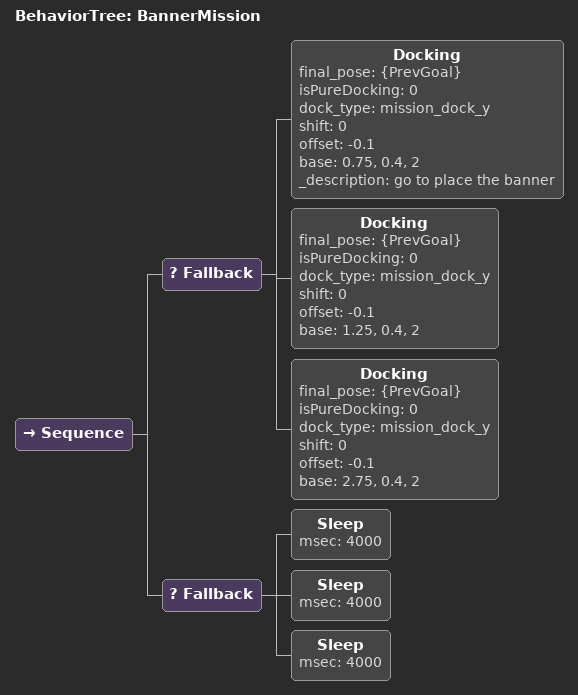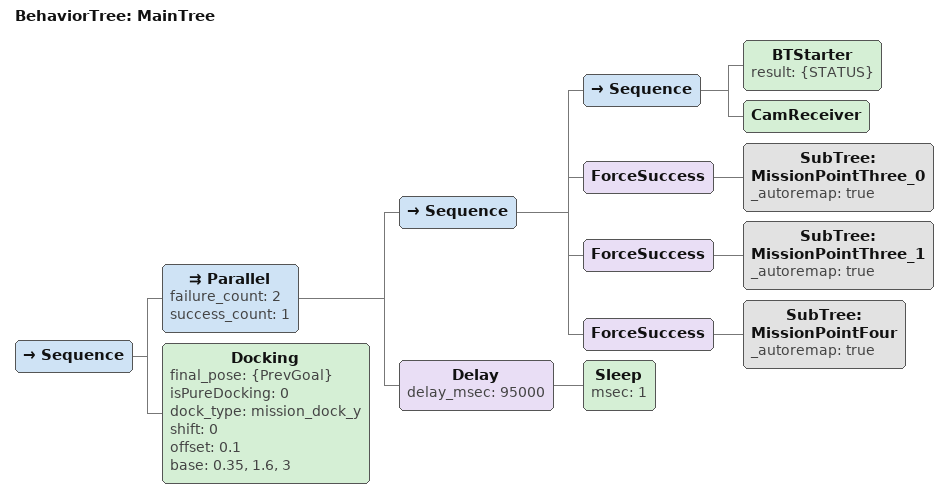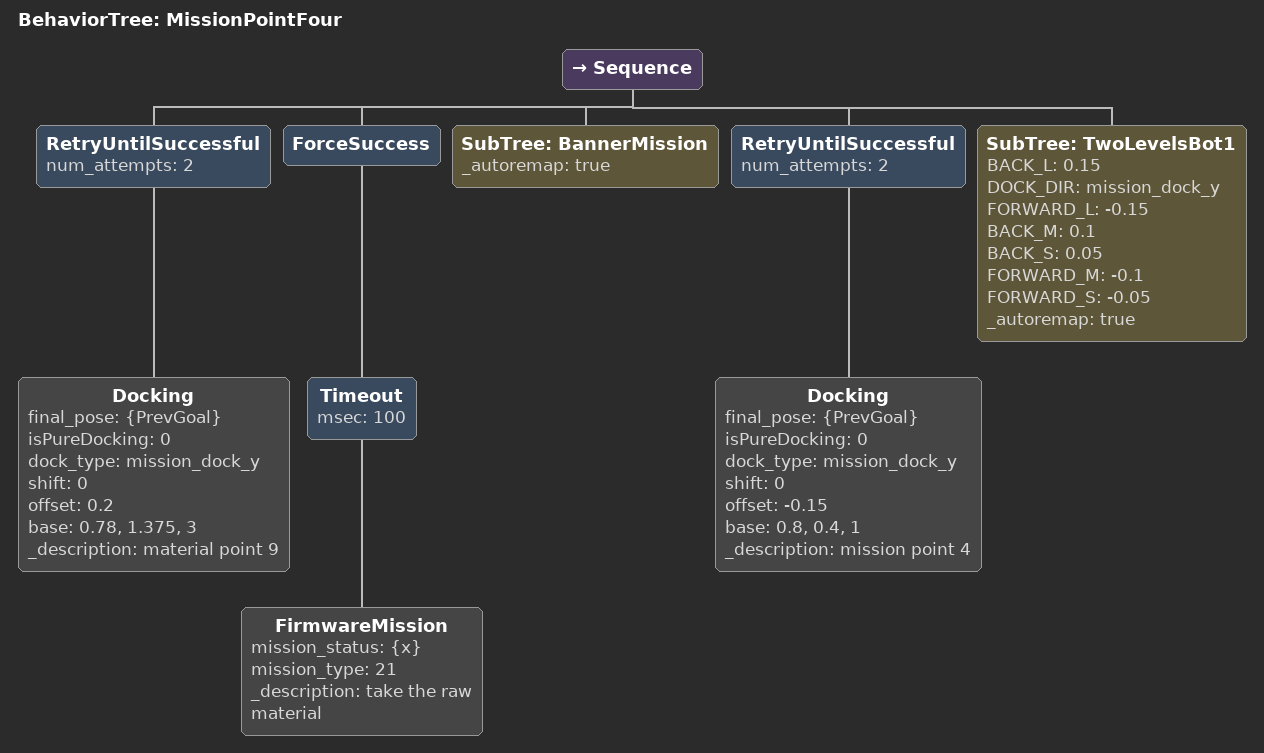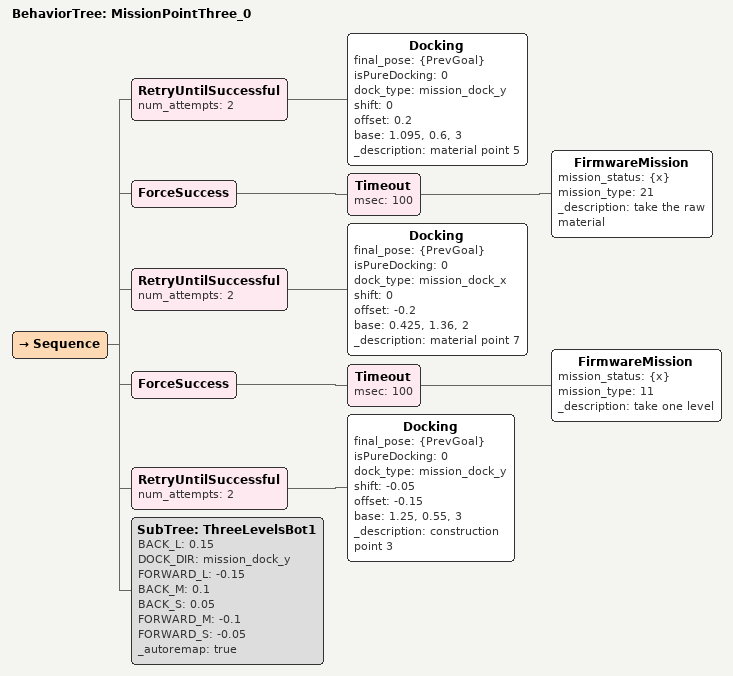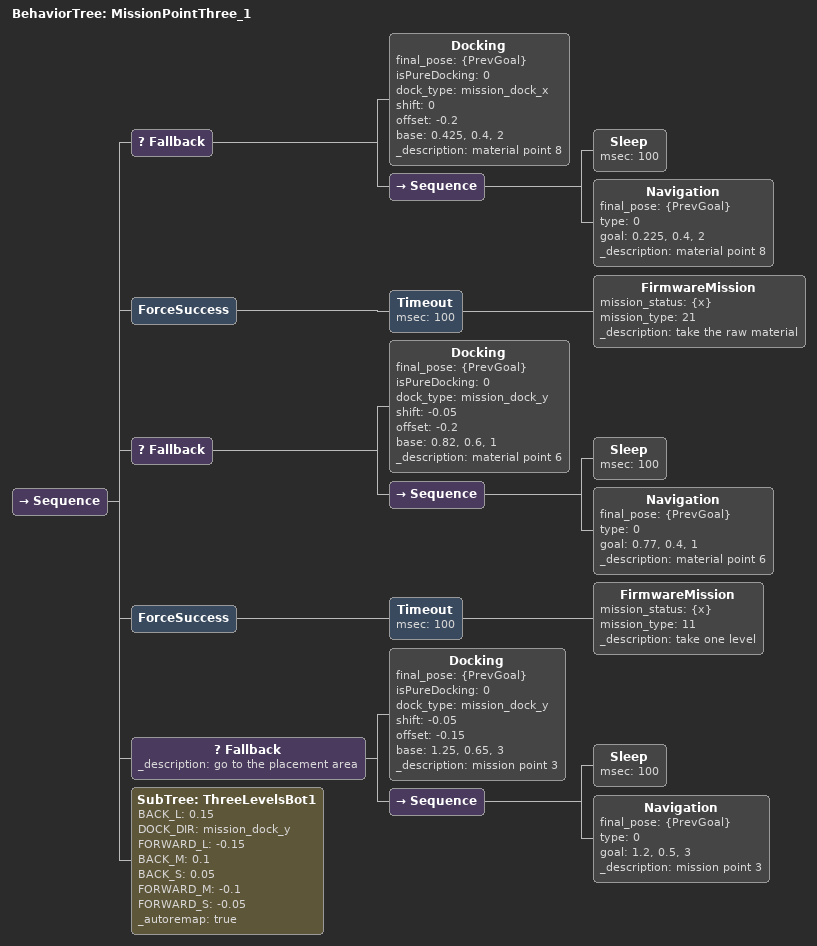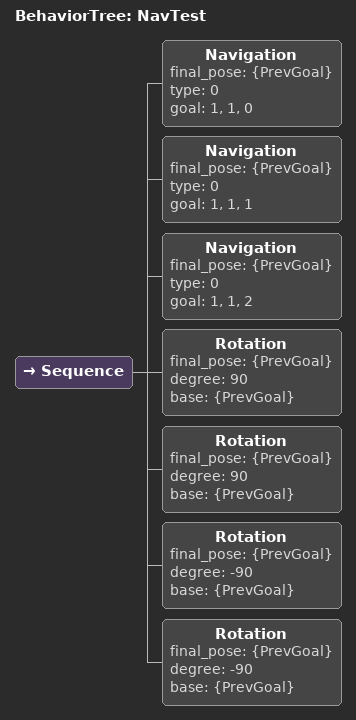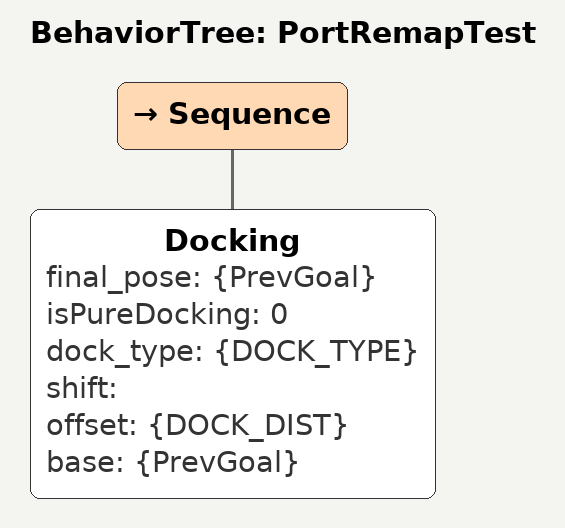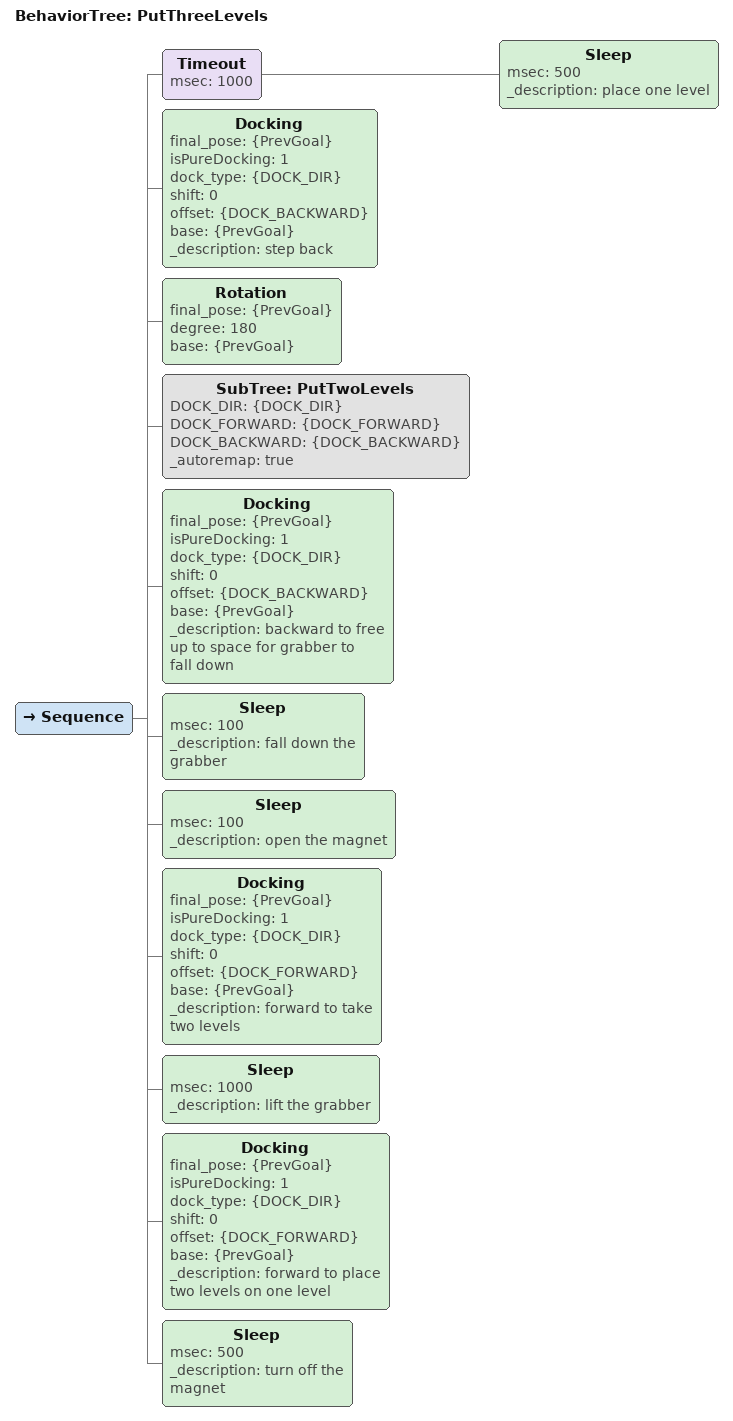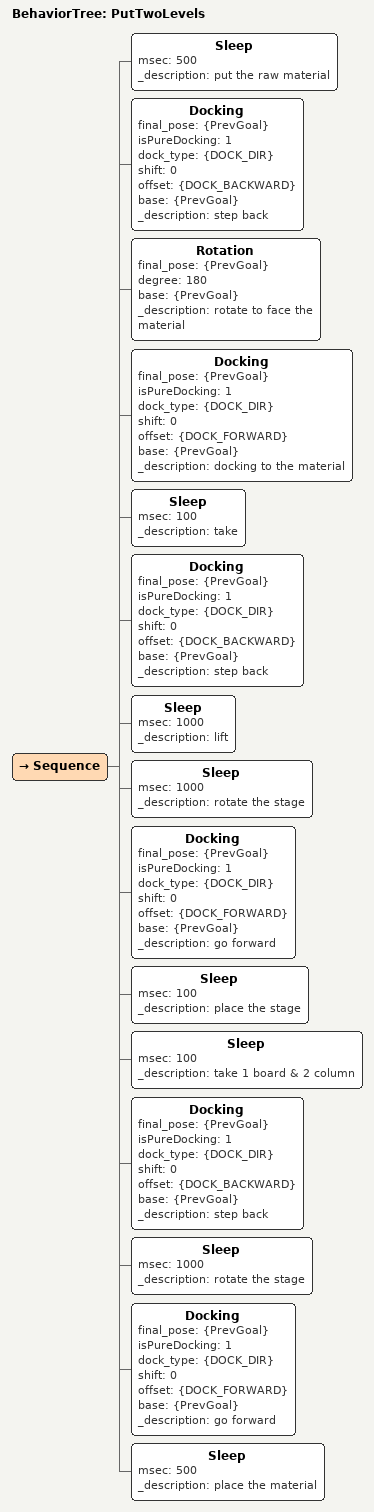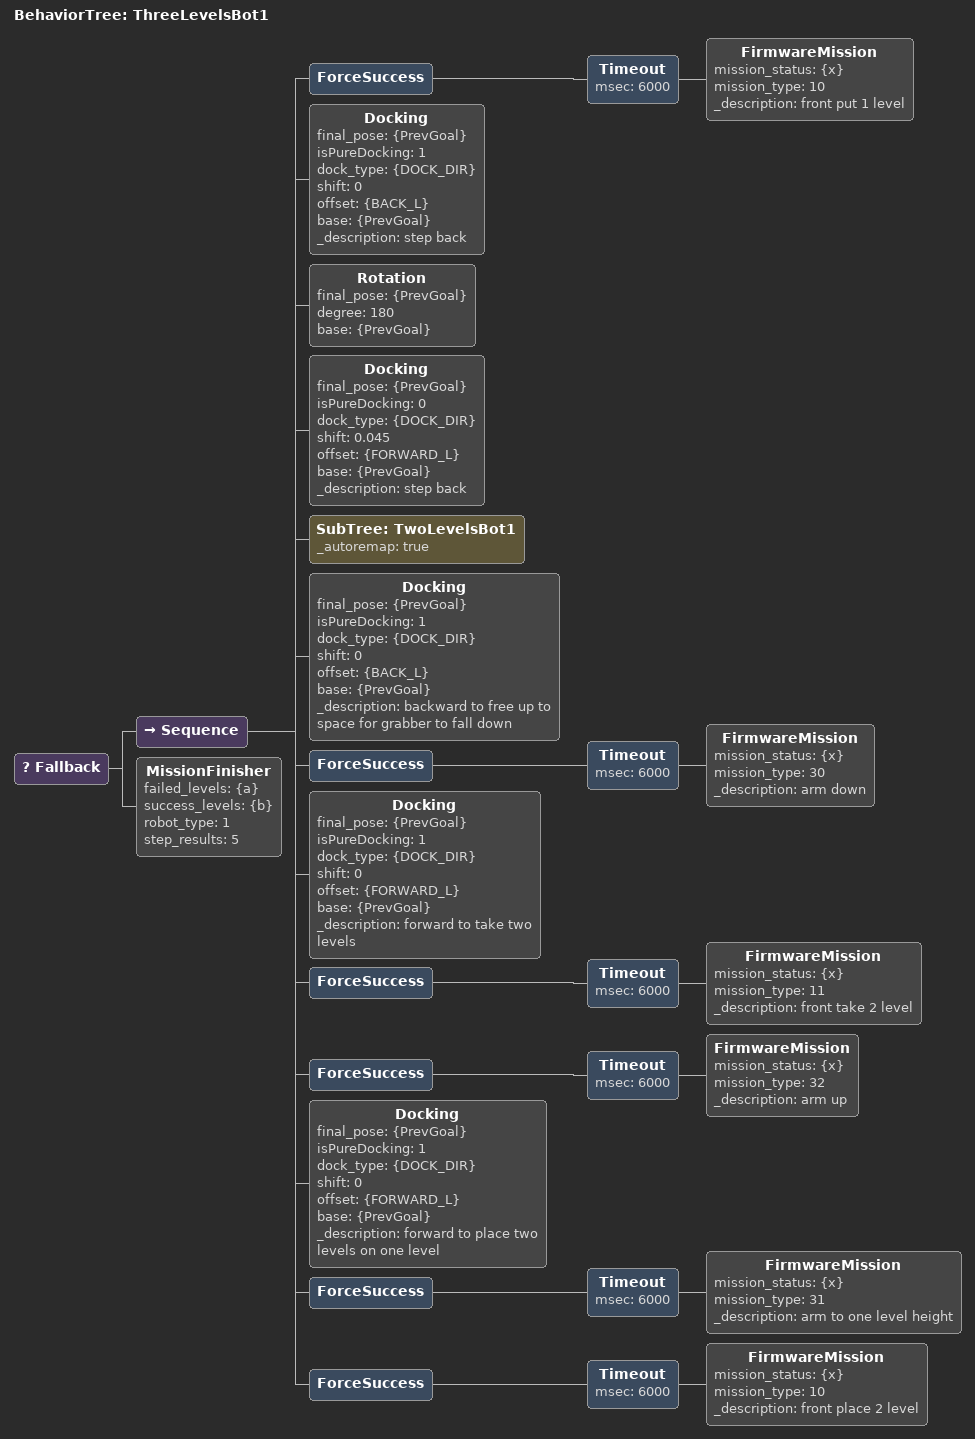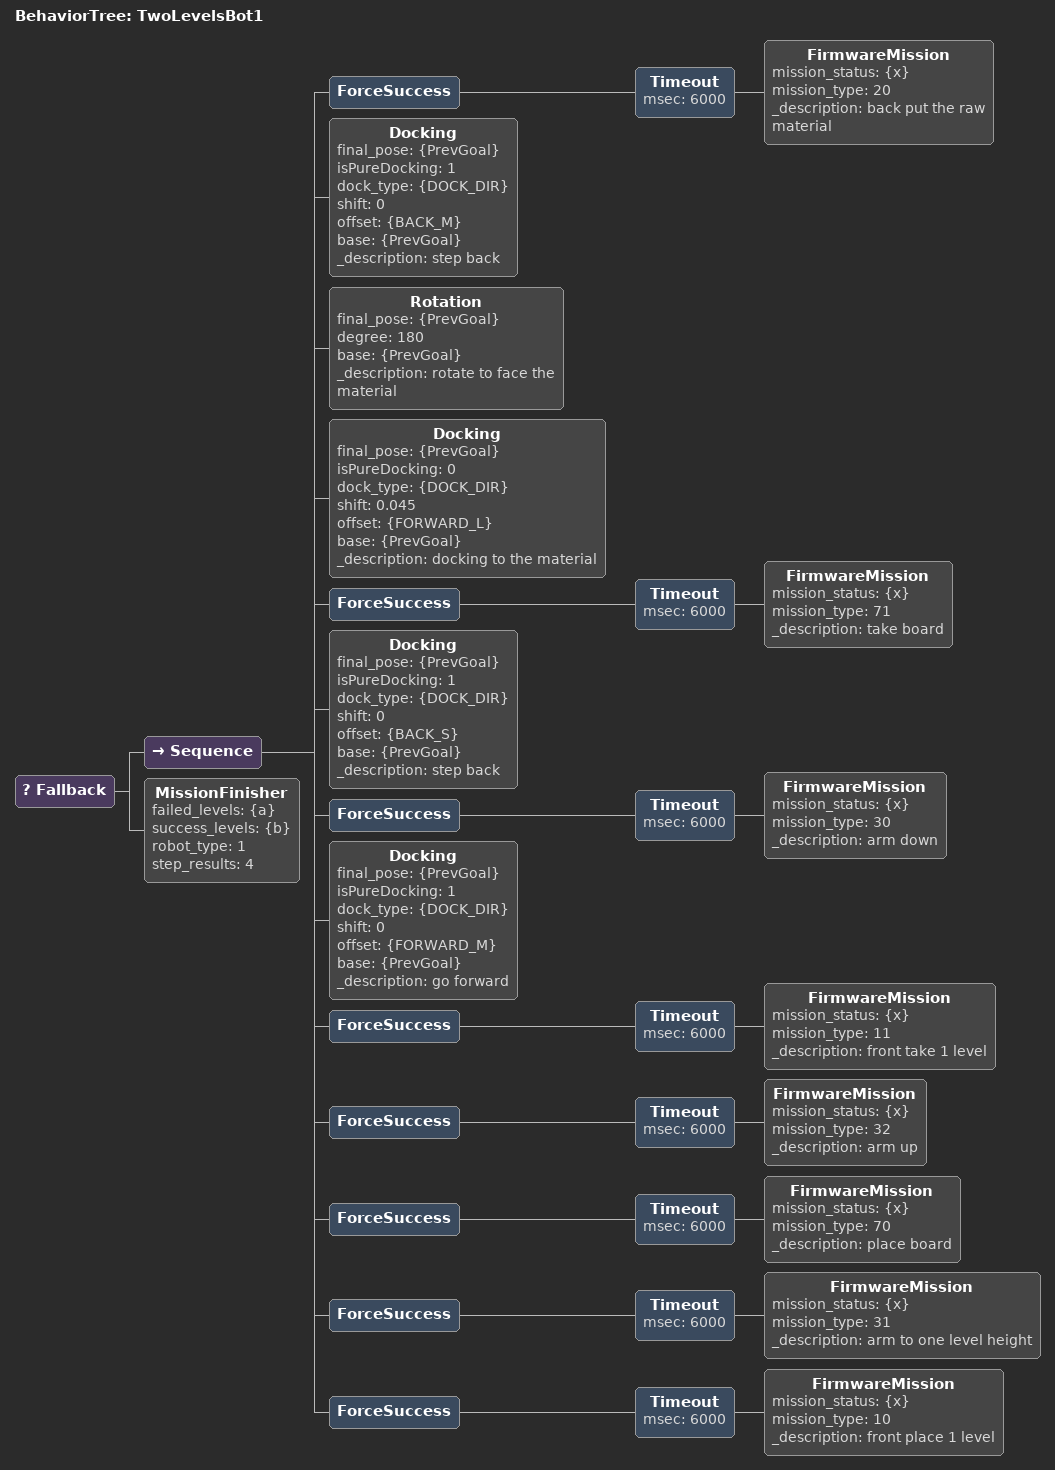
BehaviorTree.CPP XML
<?xml version="1.0" encoding="UTF-8"?>
<root BTCPP_format="4">
  <BehaviorTree ID="BannerMission">
    <Sequence>
      <Fallback>
        <Docking final_pose="{PrevGoal}"
                 isPureDocking="0"
                 dock_type="mission_dock_y"
                 shift="0"
                 offset="-0.1"
                 base="0.75, 0.4, 2"
                 _description="go to place the banner"/>
        <Docking final_pose="{PrevGoal}"
                 isPureDocking="0"
                 dock_type="mission_dock_y"
                 shift="0"
                 offset="-0.1"
                 base="1.25, 0.4, 2"/>
        <Docking final_pose="{PrevGoal}"
                 isPureDocking="0"
                 dock_type="mission_dock_y"
                 shift="0"
                 offset="-0.1"
                 base="2.75, 0.4, 2"/>
      </Fallback>
      <Fallback>
        <Sleep msec="4000"/>
        <Sleep msec="4000"/>
        <Sleep msec="4000"/>
      </Fallback>
    </Sequence>
  </BehaviorTree>

  <BehaviorTree ID="MainTree">
    <Sequence>
      <Parallel failure_count="2"
                success_count="1">
        <Sequence>
          <Sequence>
            <BTStarter result="{STATUS}"/>
            <CamReceiver/>
          </Sequence>
          <ForceSuccess>
            <SubTree ID="MissionPointThree_0"
                     _autoremap="true"/>
          </ForceSuccess>
          <ForceSuccess>
            <SubTree ID="MissionPointThree_1"
                     _autoremap="true"/>
          </ForceSuccess>
          <ForceSuccess>
            <SubTree ID="MissionPointFour"
                     _autoremap="true"/>
          </ForceSuccess>
        </Sequence>
        <Delay delay_msec="95000">
          <Sleep msec="1"/>
        </Delay>
      </Parallel>
      <Docking final_pose="{PrevGoal}"
               isPureDocking="0"
               dock_type="mission_dock_y"
               shift="0"
               offset="0.1"
               base="0.35, 1.6, 3"/>
    </Sequence>
  </BehaviorTree>

  <BehaviorTree ID="MissionPointFour">
    <Sequence>
      <RetryUntilSuccessful num_attempts="2">
        <Docking final_pose="{PrevGoal}"
                 isPureDocking="0"
                 dock_type="mission_dock_y"
                 shift="0"
                 offset="0.2"
                 base="0.78, 1.375, 3"
                 _description="material point 9"/>
      </RetryUntilSuccessful>
      <ForceSuccess>
        <Timeout msec="100">
          <FirmwareMission mission_status="{x}"
                           mission_type="21"
                           _description="take the raw material"/>
        </Timeout>
      </ForceSuccess>
      <SubTree ID="BannerMission"
               _autoremap="true"/>
      <RetryUntilSuccessful num_attempts="2">
        <Docking final_pose="{PrevGoal}"
                 isPureDocking="0"
                 dock_type="mission_dock_y"
                 shift="0"
                 offset="-0.15"
                 base="0.8, 0.4, 1"
                 _description="mission point 4"/>
      </RetryUntilSuccessful>
      <SubTree ID="TwoLevelsBot1"
               BACK_L="0.15"
               DOCK_DIR="mission_dock_y"
               FORWARD_L="-0.15"
               BACK_M="0.1"
               BACK_S="0.05"
               FORWARD_M="-0.1"
               FORWARD_S="-0.05"
               _autoremap="true"/>
    </Sequence>
  </BehaviorTree>

  <BehaviorTree ID="MissionPointThree_0">
    <Sequence>
      <RetryUntilSuccessful num_attempts="2">
        <Docking final_pose="{PrevGoal}"
                 isPureDocking="0"
                 dock_type="mission_dock_y"
                 shift="0"
                 offset="0.2"
                 base="1.095, 0.6, 3"
                 _description="material point 5"/>
      </RetryUntilSuccessful>
      <ForceSuccess>
        <Timeout msec="100">
          <FirmwareMission mission_status="{x}"
                           mission_type="21"
                           _description="take the raw material"/>
        </Timeout>
      </ForceSuccess>
      <RetryUntilSuccessful num_attempts="2">
        <Docking final_pose="{PrevGoal}"
                 isPureDocking="0"
                 dock_type="mission_dock_x"
                 shift="0"
                 offset="-0.2"
                 base="0.425, 1.36, 2"
                 _description="material point 7"/>
      </RetryUntilSuccessful>
      <ForceSuccess>
        <Timeout msec="100">
          <FirmwareMission mission_status="{x}"
                           mission_type="11"
                           _description="take one level"/>
        </Timeout>
      </ForceSuccess>
      <RetryUntilSuccessful num_attempts="2">
        <Docking final_pose="{PrevGoal}"
                 isPureDocking="0"
                 dock_type="mission_dock_y"
                 shift="-0.05"
                 offset="-0.15"
                 base="1.25, 0.55, 3"
                 _description="construction point 3"/>
      </RetryUntilSuccessful>
      <SubTree ID="ThreeLevelsBot1"
               BACK_L="0.15"
               DOCK_DIR="mission_dock_y"
               FORWARD_L="-0.15"
               BACK_M="0.1"
               BACK_S="0.05"
               FORWARD_M="-0.1"
               FORWARD_S="-0.05"
               _autoremap="true"/>
    </Sequence>
  </BehaviorTree>

  <BehaviorTree ID="MissionPointThree_1">
    <Sequence>
      <Fallback>
        <Docking final_pose="{PrevGoal}"
                 isPureDocking="0"
                 dock_type="mission_dock_x"
                 shift="0"
                 offset="-0.2"
                 base="0.425, 0.4, 2"
                 _description="material point 8"/>
        <Sequence>
          <Sleep msec="100"/>
          <Navigation final_pose="{PrevGoal}"
                      type="0"
                      goal="0.225, 0.4, 2"
                      _description="material point 8"/>
        </Sequence>
      </Fallback>
      <ForceSuccess>
        <Timeout msec="100">
          <FirmwareMission mission_status="{x}"
                           mission_type="21"
                           _description="take the raw material"/>
        </Timeout>
      </ForceSuccess>
      <Fallback>
        <Docking final_pose="{PrevGoal}"
                 isPureDocking="0"
                 dock_type="mission_dock_y"
                 shift="-0.05"
                 offset="-0.2"
                 base="0.82, 0.6, 1"
                 _description="material point 6"/>
        <Sequence>
          <Sleep msec="100"/>
          <Navigation final_pose="{PrevGoal}"
                      type="0"
                      goal="0.77, 0.4, 1"
                      _description="material point 6"/>
        </Sequence>
      </Fallback>
      <ForceSuccess>
        <Timeout msec="100">
          <FirmwareMission mission_status="{x}"
                           mission_type="11"
                           _description="take one level"/>
        </Timeout>
      </ForceSuccess>
      <Fallback _description="go to the placement area">
        <Docking final_pose="{PrevGoal}"
                 isPureDocking="0"
                 dock_type="mission_dock_y"
                 shift="-0.05"
                 offset="-0.15"
                 base="1.25, 0.65, 3"
                 _description="mission point 3"/>
        <Sequence>
          <Sleep msec="100"/>
          <Navigation final_pose="{PrevGoal}"
                      type="0"
                      goal="1.2, 0.5, 3"
                      _description="mission point 3"/>
        </Sequence>
      </Fallback>
      <SubTree ID="ThreeLevelsBot1"
               BACK_L="0.15"
               DOCK_DIR="mission_dock_y"
               FORWARD_L="-0.15"
               BACK_M="0.1"
               BACK_S="0.05"
               FORWARD_M="-0.1"
               FORWARD_S="-0.05"
               _autoremap="true"/>
    </Sequence>
  </BehaviorTree>

  <BehaviorTree ID="NavTest">
    <Sequence>
      <Navigation final_pose="{PrevGoal}"
                  type="0"
                  goal="1, 1, 0"/>
      <Navigation final_pose="{PrevGoal}"
                  type="0"
                  goal="1, 1, 1"/>
      <Navigation final_pose="{PrevGoal}"
                  type="0"
                  goal="1, 1, 2"/>
      <Rotation final_pose="{PrevGoal}"
                degree="90"
                base="{PrevGoal}"/>
      <Rotation final_pose="{PrevGoal}"
                degree="90"
                base="{PrevGoal}"/>
      <Rotation final_pose="{PrevGoal}"
                degree="-90"
                base="{PrevGoal}"/>
      <Rotation final_pose="{PrevGoal}"
                degree="-90"
                base="{PrevGoal}"/>
    </Sequence>
  </BehaviorTree>

  <BehaviorTree ID="PortRemapTest">
    <Sequence>
      <Docking final_pose="{PrevGoal}"
               isPureDocking="0"
               dock_type="{DOCK_TYPE}"
               shift=""
               offset="{DOCK_DIST}"
               base="{PrevGoal}"/>
    </Sequence>
  </BehaviorTree>

  <BehaviorTree ID="PutThreeLevels">
    <Sequence>
      <Timeout msec="1000">
        <Sleep msec="500"
               _description="place one level"/>
      </Timeout>
      <Docking final_pose="{PrevGoal}"
               isPureDocking="1"
               dock_type="{DOCK_DIR}"
               shift="0"
               offset="{DOCK_BACKWARD}"
               base="{PrevGoal}"
               _description="step back"/>
      <Rotation final_pose="{PrevGoal}"
                degree="180"
                base="{PrevGoal}"/>
      <SubTree ID="PutTwoLevels"
               DOCK_DIR="{DOCK_DIR}"
               DOCK_FORWARD="{DOCK_FORWARD}"
               DOCK_BACKWARD="{DOCK_BACKWARD}"
               _autoremap="true"/>
      <Docking final_pose="{PrevGoal}"
               isPureDocking="1"
               dock_type="{DOCK_DIR}"
               shift="0"
               offset="{DOCK_BACKWARD}"
               base="{PrevGoal}"
               _description="backward to free up to space for grabber to fall down"/>
      <Sleep msec="100"
             _description="fall down the grabber"/>
      <Sleep msec="100"
             _description="open the magnet"/>
      <Docking final_pose="{PrevGoal}"
               isPureDocking="1"
               dock_type="{DOCK_DIR}"
               shift="0"
               offset="{DOCK_FORWARD}"
               base="{PrevGoal}"
               _description="forward to take two levels"/>
      <Sleep msec="1000"
             _description="lift the grabber"/>
      <Docking final_pose="{PrevGoal}"
               isPureDocking="1"
               dock_type="{DOCK_DIR}"
               shift="0"
               offset="{DOCK_FORWARD}"
               base="{PrevGoal}"
               _description="forward to place two levels on one level"/>
      <Sleep msec="500"
             _description="turn off the magnet"/>
    </Sequence>
  </BehaviorTree>

  <BehaviorTree ID="PutTwoLevels">
    <Sequence>
      <Sleep msec="500"
             _description="put the raw material"/>
      <Docking final_pose="{PrevGoal}"
               isPureDocking="1"
               dock_type="{DOCK_DIR}"
               shift="0"
               offset="{DOCK_BACKWARD}"
               base="{PrevGoal}"
               _description="step back"/>
      <Rotation final_pose="{PrevGoal}"
                degree="180"
                base="{PrevGoal}"
                _description="rotate to face the material"/>
      <Docking final_pose="{PrevGoal}"
               isPureDocking="1"
               dock_type="{DOCK_DIR}"
               shift="0"
               offset="{DOCK_FORWARD}"
               base="{PrevGoal}"
               _description="docking to the material"/>
      <Sleep msec="100"
             _description="take"/>
      <Docking final_pose="{PrevGoal}"
               isPureDocking="1"
               dock_type="{DOCK_DIR}"
               shift="0"
               offset="{DOCK_BACKWARD}"
               base="{PrevGoal}"
               _description="step back"/>
      <Sleep msec="1000"
             _description="lift"/>
      <Sleep msec="1000"
             _description="rotate the stage"/>
      <Docking final_pose="{PrevGoal}"
               isPureDocking="1"
               dock_type="{DOCK_DIR}"
               shift="0"
               offset="{DOCK_FORWARD}"
               base="{PrevGoal}"
               _description="go forward "/>
      <Sleep msec="100"
             _description="place the stage"/>
      <Sleep msec="100"
             _description="take 1 board &amp; 2 column"/>
      <Docking final_pose="{PrevGoal}"
               isPureDocking="1"
               dock_type="{DOCK_DIR}"
               shift="0"
               offset="{DOCK_BACKWARD}"
               base="{PrevGoal}"
               _description="step back"/>
      <Sleep msec="1000"
             _description="rotate the stage"/>
      <Docking final_pose="{PrevGoal}"
               isPureDocking="1"
               dock_type="{DOCK_DIR}"
               shift="0"
               offset="{DOCK_FORWARD}"
               base="{PrevGoal}"
               _description="go forward"/>
      <Sleep msec="500"
             _description="place the material"/>
    </Sequence>
  </BehaviorTree>

  <BehaviorTree ID="ThreeLevelsBot1">
    <Fallback>
      <Sequence>
        <ForceSuccess>
          <Timeout msec="6000">
            <FirmwareMission mission_status="{x}"
                             mission_type="10"
                             _description="front put 1 level"/>
          </Timeout>
        </ForceSuccess>
        <Docking final_pose="{PrevGoal}"
                 isPureDocking="1"
                 dock_type="{DOCK_DIR}"
                 shift="0"
                 offset="{BACK_L}"
                 base="{PrevGoal}"
                 _description="step back"/>
        <Rotation final_pose="{PrevGoal}"
                  degree="180"
                  base="{PrevGoal}"/>
        <Docking final_pose="{PrevGoal}"
                 isPureDocking="0"
                 dock_type="{DOCK_DIR}"
                 shift="0.045"
                 offset="{FORWARD_L}"
                 base="{PrevGoal}"
                 _description="step back"/>
        <SubTree ID="TwoLevelsBot1"
                 _autoremap="true"/>
        <Docking final_pose="{PrevGoal}"
                 isPureDocking="1"
                 dock_type="{DOCK_DIR}"
                 shift="0"
                 offset="{BACK_L}"
                 base="{PrevGoal}"
                 _description="backward to free up to space for grabber to fall down"/>
        <ForceSuccess>
          <Timeout msec="6000">
            <FirmwareMission mission_status="{x}"
                             mission_type="30"
                             _description="arm down"/>
          </Timeout>
        </ForceSuccess>
        <Docking final_pose="{PrevGoal}"
                 isPureDocking="1"
                 dock_type="{DOCK_DIR}"
                 shift="0"
                 offset="{FORWARD_L}"
                 base="{PrevGoal}"
                 _description="forward to take two levels"/>
        <ForceSuccess>
          <Timeout msec="6000">
            <FirmwareMission mission_status="{x}"
                             mission_type="11"
                             _description="front take 2 level"/>
          </Timeout>
        </ForceSuccess>
        <ForceSuccess>
          <Timeout msec="6000">
            <FirmwareMission mission_status="{x}"
                             mission_type="32"
                             _description="arm up"/>
          </Timeout>
        </ForceSuccess>
        <Docking final_pose="{PrevGoal}"
                 isPureDocking="1"
                 dock_type="{DOCK_DIR}"
                 shift="0"
                 offset="{FORWARD_L}"
                 base="{PrevGoal}"
                 _description="forward to place two levels on one level"/>
        <ForceSuccess>
          <Timeout msec="6000">
            <FirmwareMission mission_status="{x}"
                             mission_type="31"
                             _description="arm to one level height"/>
          </Timeout>
        </ForceSuccess>
        <ForceSuccess>
          <Timeout msec="6000">
            <FirmwareMission mission_status="{x}"
                             mission_type="10"
                             _description="front place 2 level"/>
          </Timeout>
        </ForceSuccess>
      </Sequence>
      <MissionFinisher failed_levels="{a}"
                       success_levels="{b}"
                       robot_type="1"
                       step_results="5"/>
    </Fallback>
  </BehaviorTree>

  <BehaviorTree ID="TwoLevelsBot1">
    <Fallback>
      <Sequence>
        <ForceSuccess>
          <Timeout msec="6000">
            <FirmwareMission mission_status="{x}"
                             mission_type="20"
                             _description="back put the raw material"/>
          </Timeout>
        </ForceSuccess>
        <Docking final_pose="{PrevGoal}"
                 isPureDocking="1"
                 dock_type="{DOCK_DIR}"
                 shift="0"
                 offset="{BACK_M}"
                 base="{PrevGoal}"
                 _description="step back"/>
        <Rotation final_pose="{PrevGoal}"
                  degree="180"
                  base="{PrevGoal}"
                  _description="rotate to face the material"/>
        <Docking final_pose="{PrevGoal}"
                 isPureDocking="0"
                 dock_type="{DOCK_DIR}"
                 shift="0.045"
                 offset="{FORWARD_L}"
                 base="{PrevGoal}"
                 _description="docking to the material"/>
        <ForceSuccess>
          <Timeout msec="6000">
            <FirmwareMission mission_status="{x}"
                             mission_type="71"
                             _description="take board"/>
          </Timeout>
        </ForceSuccess>
        <Docking final_pose="{PrevGoal}"
                 isPureDocking="1"
                 dock_type="{DOCK_DIR}"
                 shift="0"
                 offset="{BACK_S}"
                 base="{PrevGoal}"
                 _description="step back"/>
        <ForceSuccess>
          <Timeout msec="6000">
            <FirmwareMission mission_status="{x}"
                             mission_type="30"
                             _description="arm down"/>
          </Timeout>
        </ForceSuccess>
        <Docking final_pose="{PrevGoal}"
                 isPureDocking="1"
                 dock_type="{DOCK_DIR}"
                 shift="0"
                 offset="{FORWARD_M}"
                 base="{PrevGoal}"
                 _description="go forward "/>
        <ForceSuccess>
          <Timeout msec="6000">
            <FirmwareMission mission_status="{x}"
                             mission_type="11"
                             _description="front take 1 level"/>
          </Timeout>
        </ForceSuccess>
        <ForceSuccess>
          <Timeout msec="6000">
            <FirmwareMission mission_status="{x}"
                             mission_type="32"
                             _description="arm up"/>
          </Timeout>
        </ForceSuccess>
        <ForceSuccess>
          <Timeout msec="6000">
            <FirmwareMission mission_status="{x}"
                             mission_type="70"
                             _description="place board"/>
          </Timeout>
        </ForceSuccess>
        <ForceSuccess>
          <Timeout msec="6000">
            <FirmwareMission mission_status="{x}"
                             mission_type="31"
                             _description="arm to one level height"/>
          </Timeout>
        </ForceSuccess>
        <ForceSuccess>
          <Timeout msec="6000">
            <FirmwareMission mission_status="{x}"
                             mission_type="10"
                             _description="front place 1 level"/>
          </Timeout>
        </ForceSuccess>
      </Sequence>
      <MissionFinisher failed_levels="{a}"
                       success_levels="{b}"
                       robot_type="1"
                       step_results="4"/>
    </Fallback>
  </BehaviorTree>

</root>
